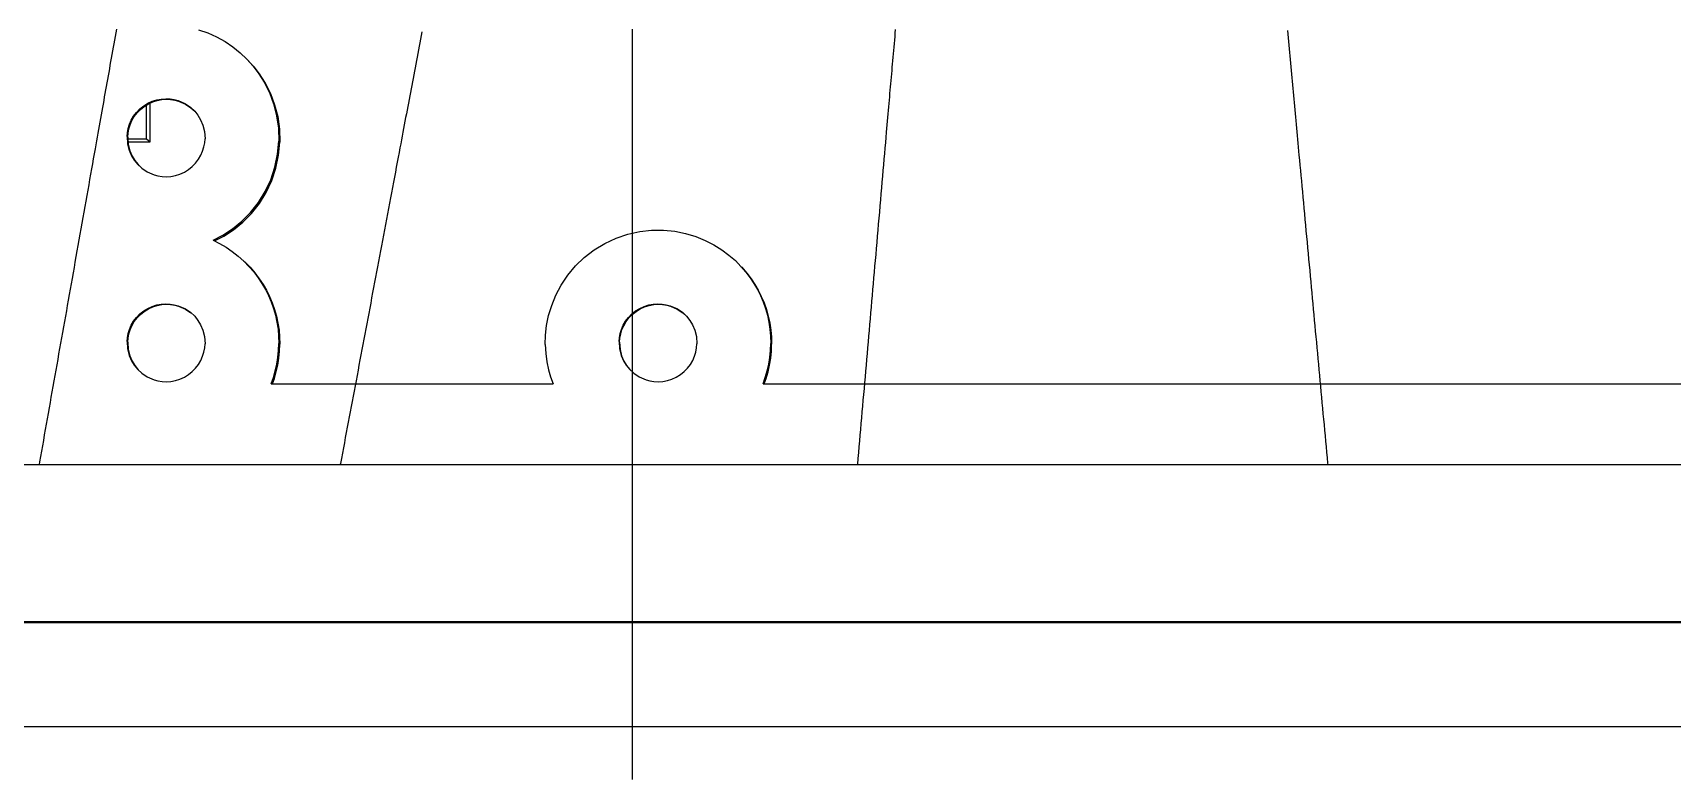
# Model space of a CAD drawing. Header units: millimetres. Extents: x -226 to 218, y -257 to 254.
# Drawn here: x -178.4 to -99.4, y 127.3 to 163.2 of the extents above; entities that cross this region are included whole.
import ezdxf

# ---------------------------------------------------------------- set-up
doc = ezdxf.new("R2010")
doc.units = ezdxf.units.MM
doc.layers.add('SKETCH', color=5, linetype='Continuous')
doc.layers.add('VISIBLE', color=7, linetype='Continuous')

msp = doc.modelspace()

# ---------------------------------------------------------------- linework, layer by layer
at = {"layer": 'SKETCH', "flags": 128}
for points in [[(-174.365, 163.358), (-174.396, 163.186), (-174.427, 163.013), (-174.458, 162.84), (-174.489, 162.667), (-174.521, 162.494), (-174.552, 162.321), (-174.583, 162.148), (-174.614, 161.974), (-174.645, 161.801), (-174.676, 161.628), (-174.706, 161.456), (-174.737, 161.285), (-174.767, 161.115), (-174.798, 160.945), (-174.828, 160.776), (-174.858, 160.606), (-174.888, 160.437), (-174.919, 160.268), (-174.949, 160.098), (-174.979, 159.927), (-175.01, 159.756), (-175.04, 159.585), (-175.071, 159.412), (-175.102, 159.238), (-175.133, 159.063), (-175.165, 158.886), (-175.196, 158.708), (-175.228, 158.528), (-175.261, 158.346), (-175.293, 158.162), (-175.326, 157.976), (-175.36, 157.787), (-175.394, 157.596), (-175.436, 157.359), (-175.479, 157.119), (-175.522, 156.875), (-175.566, 156.627), (-175.611, 156.376), (-175.656, 156.122), (-175.702, 155.866), (-175.748, 155.607), (-175.794, 155.345), (-175.841, 155.082), (-175.888, 154.818), (-175.935, 154.552), (-175.982, 154.285), (-176.03, 154.017), (-176.078, 153.748), (-176.125, 153.48), (-176.173, 153.211), (-176.221, 152.943), (-176.268, 152.675), (-176.316, 152.408), (-176.363, 152.142), (-176.41, 151.877), (-176.457, 151.614), (-176.503, 151.353), (-176.549, 151.092), (-176.595, 150.832), (-176.642, 150.572), (-176.688, 150.312), (-176.734, 150.052), (-176.78, 149.792), (-176.827, 149.531), (-176.873, 149.271), (-176.919, 149.011), (-176.965, 148.751), (-177.011, 148.491), (-177.058, 148.231), (-177.104, 147.97), (-177.15, 147.71), (-177.196, 147.45), (-177.242, 147.19), (-177.289, 146.93), (-177.335, 146.669), (-177.381, 146.409), (-177.427, 146.149), (-177.473, 145.889), (-177.52, 145.629), (-177.566, 145.369), (-177.612, 145.108), (-177.658, 144.848), (-177.704, 144.588), (-177.75, 144.328), (-177.797, 144.068), (-177.843, 143.808), (-177.889, 143.547), (-177.935, 143.287), (-177.981, 143.027), (-178.027, 142.767), (-178.074, 142.507), (-178.095, 142.385)], [(-159.638, 163.232), (-159.67, 163.06), (-159.703, 162.887), (-159.736, 162.714), (-159.769, 162.542), (-159.802, 162.369), (-159.835, 162.196), (-159.868, 162.023), (-159.9, 161.85), (-159.933, 161.678), (-159.966, 161.506), (-159.998, 161.335), (-160.031, 161.165), (-160.063, 160.995), (-160.095, 160.825), (-160.127, 160.655), (-160.159, 160.486), (-160.191, 160.316), (-160.224, 160.146), (-160.256, 159.975), (-160.288, 159.804), (-160.321, 159.632), (-160.353, 159.46), (-160.386, 159.286), (-160.419, 159.111), (-160.452, 158.935), (-160.486, 158.757), (-160.52, 158.578), (-160.554, 158.397), (-160.589, 158.214), (-160.624, 158.029), (-160.659, 157.842), (-160.695, 157.653), (-160.738, 157.424), (-160.782, 157.191), (-160.826, 156.956), (-160.871, 156.717), (-160.917, 156.475), (-160.963, 156.231), (-161.009, 155.984), (-161.056, 155.736), (-161.103, 155.485), (-161.151, 155.233), (-161.199, 154.98), (-161.247, 154.725), (-161.295, 154.47), (-161.343, 154.214), (-161.391, 153.957), (-161.44, 153.7), (-161.488, 153.443), (-161.537, 153.186), (-161.585, 152.93), (-161.633, 152.674), (-161.681, 152.42), (-161.729, 152.166), (-161.776, 151.914), (-161.824, 151.664), (-161.871, 151.414), (-161.918, 151.165), (-161.965, 150.915), (-162.012, 150.666), (-162.059, 150.416), (-162.106, 150.167), (-162.153, 149.917), (-162.2, 149.668), (-162.247, 149.418), (-162.294, 149.168), (-162.341, 148.919), (-162.388, 148.669), (-162.435, 148.42), (-162.482, 148.17), (-162.529, 147.921), (-162.576, 147.671), (-162.623, 147.422), (-162.67, 147.172), (-162.717, 146.923), (-162.764, 146.673), (-162.811, 146.423), (-162.858, 146.174), (-162.905, 145.924), (-162.953, 145.675), (-163, 145.425), (-163.047, 145.176), (-163.094, 144.926), (-163.141, 144.676), (-163.188, 144.427), (-163.235, 144.177), (-163.282, 143.928), (-163.329, 143.678), (-163.376, 143.429), (-163.423, 143.179), (-163.47, 142.929), (-163.517, 142.68), (-163.564, 142.43), (-163.572, 142.385)], [(-149.498, 163.372), (-149.497, 163.1), (-149.496, 162.828), (-149.495, 162.556), (-149.494, 162.285), (-149.493, 162.014), (-149.492, 161.743), (-149.492, 161.474), (-149.491, 161.206), (-149.491, 160.939), (-149.491, 160.675), (-149.491, 160.411), (-149.491, 160.148), (-149.491, 159.884), (-149.491, 159.621), (-149.491, 159.357), (-149.491, 159.093), (-149.491, 158.83), (-149.491, 158.566), (-149.491, 158.303), (-149.491, 158.039), (-149.491, 157.776), (-149.491, 157.512), (-149.491, 157.248), (-149.491, 156.985), (-149.491, 156.721), (-149.491, 156.458), (-149.491, 156.194), (-149.491, 155.931), (-149.491, 155.667), (-149.491, 155.403), (-149.491, 155.14), (-149.491, 154.876), (-149.491, 154.613), (-149.491, 154.349), (-149.491, 154.086), (-149.491, 153.822), (-149.491, 153.558), (-149.491, 153.295), (-149.491, 153.031), (-149.491, 152.768), (-149.491, 152.504), (-149.491, 152.241), (-149.491, 151.977), (-149.491, 151.713), (-149.491, 151.45), (-149.491, 151.186), (-149.491, 150.923), (-149.491, 150.659), (-149.491, 150.395), (-149.491, 150.132), (-149.491, 149.868), (-149.491, 149.605), (-149.491, 149.341), (-149.491, 149.078), (-149.491, 148.814), (-149.491, 148.55), (-149.491, 148.287), (-149.491, 148.023), (-149.491, 147.76), (-149.491, 147.496), (-149.491, 147.233), (-149.491, 146.969), (-149.491, 146.705), (-149.491, 146.442), (-149.491, 146.178), (-149.491, 145.915), (-149.491, 145.651), (-149.491, 145.388), (-149.491, 145.124), (-149.491, 144.86), (-149.491, 144.597), (-149.491, 144.333), (-149.491, 144.07), (-149.491, 143.806), (-149.491, 143.543), (-149.491, 143.279), (-149.491, 143.015), (-149.491, 142.752), (-149.491, 142.488), (-149.491, 142.225), (-149.491, 141.961), (-149.491, 141.698), (-149.491, 141.434), (-149.491, 141.17), (-149.491, 140.907), (-149.491, 140.643), (-149.491, 140.38), (-149.491, 140.116), (-149.491, 139.853), (-149.491, 139.589), (-149.491, 139.325), (-149.491, 139.062), (-149.491, 138.798), (-149.491, 138.535), (-149.491, 138.271), (-149.491, 138.007), (-149.491, 137.744), (-149.491, 137.48), (-149.491, 137.217), (-149.491, 136.953), (-149.491, 136.69), (-149.491, 136.426), (-149.491, 136.162), (-149.491, 135.899), (-149.491, 135.635), (-149.491, 135.372), (-149.491, 135.108), (-149.491, 134.845), (-149.491, 134.581), (-149.491, 134.317), (-149.491, 134.054), (-149.491, 133.79), (-149.491, 133.527), (-149.491, 133.263), (-149.491, 133), (-149.491, 132.736), (-149.491, 132.472), (-149.491, 132.209), (-149.491, 131.945), (-149.491, 131.682), (-149.491, 131.418), (-149.491, 131.155), (-149.491, 130.891), (-149.491, 130.627), (-149.491, 130.364), (-149.491, 130.1), (-149.491, 129.837), (-149.491, 129.573), (-149.491, 129.31), (-149.491, 129.046), (-149.491, 128.782), (-149.491, 128.519), (-149.491, 128.255), (-149.491, 127.992), (-149.491, 127.728), (-149.491, 127.465), (-149.491, 127.201)], [(-136.811, 163.343), (-136.826, 163.174), (-136.841, 163.007), (-136.856, 162.839), (-136.87, 162.672), (-136.885, 162.505), (-136.9, 162.338), (-136.915, 162.173), (-136.929, 162.009), (-136.943, 161.847), (-136.958, 161.687), (-136.972, 161.527), (-136.986, 161.369), (-136.999, 161.211), (-137.013, 161.053), (-137.027, 160.896), (-137.041, 160.739), (-137.055, 160.581), (-137.069, 160.423), (-137.083, 160.264), (-137.097, 160.104), (-137.111, 159.942), (-137.125, 159.78), (-137.139, 159.615), (-137.154, 159.449), (-137.169, 159.28), (-137.184, 159.109), (-137.199, 158.936), (-137.214, 158.759), (-137.23, 158.58), (-137.246, 158.397), (-137.267, 158.149), (-137.29, 157.896), (-137.312, 157.637), (-137.335, 157.373), (-137.358, 157.105), (-137.382, 156.833), (-137.406, 156.557), (-137.43, 156.278), (-137.455, 155.996), (-137.48, 155.711), (-137.505, 155.424), (-137.53, 155.135), (-137.555, 154.844), (-137.58, 154.553), (-137.606, 154.26), (-137.631, 153.968), (-137.656, 153.675), (-137.682, 153.382), (-137.707, 153.091), (-137.732, 152.8), (-137.757, 152.511), (-137.782, 152.224), (-137.807, 151.939), (-137.832, 151.657), (-137.856, 151.376), (-137.88, 151.096), (-137.905, 150.815), (-137.929, 150.534), (-137.954, 150.254), (-137.978, 149.973), (-138.002, 149.692), (-138.027, 149.411), (-138.051, 149.131), (-138.076, 148.85), (-138.1, 148.569), (-138.125, 148.289), (-138.149, 148.008), (-138.173, 147.727), (-138.198, 147.446), (-138.222, 147.166), (-138.247, 146.885), (-138.271, 146.604), (-138.295, 146.324), (-138.32, 146.043), (-138.344, 145.762), (-138.369, 145.482), (-138.393, 145.201), (-138.417, 144.92), (-138.442, 144.64), (-138.466, 144.359), (-138.491, 144.078), (-138.515, 143.797), (-138.539, 143.517), (-138.564, 143.236), (-138.588, 142.955), (-138.613, 142.675), (-138.637, 142.394), (-138.638, 142.385)], [(-117.902, 163.296), (-117.886, 163.122), (-117.87, 162.947), (-117.854, 162.773), (-117.838, 162.598), (-117.822, 162.423), (-117.806, 162.248), (-117.79, 162.073), (-117.774, 161.898), (-117.758, 161.722), (-117.742, 161.547), (-117.726, 161.372), (-117.71, 161.199), (-117.694, 161.026), (-117.678, 160.854), (-117.662, 160.682), (-117.646, 160.511), (-117.63, 160.339), (-117.615, 160.168), (-117.599, 159.997), (-117.583, 159.825), (-117.567, 159.653), (-117.551, 159.48), (-117.535, 159.307), (-117.519, 159.132), (-117.502, 158.956), (-117.486, 158.779), (-117.469, 158.601), (-117.453, 158.42), (-117.436, 158.238), (-117.419, 158.054), (-117.401, 157.868), (-117.384, 157.679), (-117.366, 157.488), (-117.348, 157.294), (-117.326, 157.054), (-117.303, 156.809), (-117.28, 156.56), (-117.257, 156.308), (-117.233, 156.052), (-117.209, 155.793), (-117.185, 155.532), (-117.16, 155.268), (-117.135, 155.001), (-117.11, 154.733), (-117.085, 154.463), (-117.06, 154.192), (-117.035, 153.919), (-117.009, 153.646), (-116.984, 153.372), (-116.958, 153.098), (-116.933, 152.824), (-116.907, 152.55), (-116.882, 152.277), (-116.857, 152.004), (-116.831, 151.733), (-116.806, 151.463), (-116.781, 151.195), (-116.757, 150.928), (-116.732, 150.663), (-116.707, 150.398), (-116.683, 150.133), (-116.658, 149.868), (-116.633, 149.602), (-116.609, 149.337), (-116.584, 149.072), (-116.559, 148.807), (-116.535, 148.541), (-116.51, 148.276), (-116.485, 148.011), (-116.461, 147.746), (-116.436, 147.48), (-116.411, 147.215), (-116.387, 146.95), (-116.362, 146.685), (-116.338, 146.419), (-116.313, 146.154), (-116.288, 145.889), (-116.264, 145.624), (-116.239, 145.358), (-116.214, 145.093), (-116.19, 144.828), (-116.165, 144.563), (-116.14, 144.298), (-116.116, 144.032), (-116.091, 143.767), (-116.066, 143.502), (-116.042, 143.237), (-116.017, 142.972), (-115.992, 142.706), (-115.968, 142.441), (-115.963, 142.385)]]:
    msp.add_lwpolyline(points, dxfattribs=at)
at = {"layer": 'VISIBLE'}
for p, q in [((-170.402, 163.339), (-169.959, 163.184)), ((-169.959, 163.184), (-169.533, 162.993)), ((-169.959, 163.184), (-169.533, 162.993)), ((-169.533, 162.993), (-169.128, 162.767)), ((-169.533, 162.993), (-169.128, 162.767)), ((-169.128, 162.767), (-168.748, 162.511)), ((-169.128, 162.767), (-168.748, 162.511)), ((-168.748, 162.511), (-168.395, 162.228)), ((-168.395, 162.228), (-168.073, 161.923)), ((-168.073, 161.923), (-167.783, 161.599)), ((-168.073, 161.923), (-168.023, 161.875)), ((-168.023, 161.875), (-167.733, 161.551)), ((-167.783, 161.599), (-167.525, 161.262)), ((-167.733, 161.551), (-167.475, 161.214)), ((-167.525, 161.262), (-167.24, 160.811)), ((-167.475, 161.214), (-167.19, 160.763)), ((-167.24, 160.811), (-166.991, 160.313)), ((-167.19, 160.763), (-166.941, 160.266)), ((-173.051, 159.67), (-172.852, 159.792)), ((-173.026, 159.646), (-172.826, 159.769)), ((-173.026, 159.646), (-172.826, 159.769)), ((-172.908, 158.087), (-172.908, 159.719)), ((-172.852, 159.792), (-172.64, 159.889)), ((-172.826, 159.769), (-172.614, 159.865)), ((-172.826, 159.769), (-172.614, 159.865)), ((-172.737, 157.931), (-172.737, 159.809)), ((-172.64, 159.889), (-172.421, 159.957)), ((-172.614, 159.865), (-172.396, 159.933)), ((-172.614, 159.865), (-172.396, 159.933)), ((-172.421, 159.957), (-172.201, 159.998)), ((-172.396, 159.933), (-172.176, 159.974)), ((-172.201, 159.998), (-171.985, 160.012)), ((-172.176, 159.974), (-171.959, 159.988)), ((-171.985, 160.012), (-171.775, 160.002)), ((-171.959, 159.988), (-171.75, 159.978)), ((-171.775, 160.002), (-171.576, 159.97)), ((-171.75, 159.978), (-171.551, 159.946)), ((-171.576, 159.97), (-171.39, 159.92)), ((-171.551, 159.946), (-171.365, 159.896)), ((-171.39, 159.92), (-171.064, 159.778)), ((-171.365, 159.896), (-171.038, 159.755)), ((-171.064, 159.778), (-170.799, 159.601)), ((-171.038, 159.755), (-170.774, 159.578)), ((-166.991, 160.313), (-166.788, 159.773)), ((-166.941, 160.266), (-166.738, 159.726)), ((-166.788, 159.773), (-166.64, 159.196)), ((-166.738, 159.726), (-166.59, 159.149)), ((-173.733, 158.781), (-173.647, 158.981)), ((-173.708, 158.758), (-173.621, 158.957)), ((-173.647, 158.981), (-173.534, 159.174)), ((-173.621, 158.957), (-173.509, 159.15)), ((-173.621, 158.957), (-173.509, 159.15)), ((-173.534, 159.174), (-173.396, 159.357)), ((-173.509, 159.15), (-173.37, 159.333)), ((-173.509, 159.15), (-173.37, 159.333)), ((-173.396, 159.357), (-173.234, 159.523)), ((-173.37, 159.333), (-173.208, 159.5)), ((-173.37, 159.333), (-173.208, 159.5)), ((-173.234, 159.523), (-173.051, 159.67)), ((-173.208, 159.5), (-173.026, 159.646)), ((-170.799, 159.601), (-170.592, 159.409)), ((-170.774, 159.578), (-170.592, 159.408)), ((-170.592, 159.409), (-170.435, 159.215)), ((-170.435, 159.215), (-170.305, 159.001)), ((-170.305, 159.001), (-170.194, 158.741)), ((-166.64, 159.196), (-166.554, 158.591)), ((-166.59, 159.149), (-166.505, 158.544)), ((-173.848, 158.191), (-173.832, 158.383)), ((-173.848, 158.191), (-173.825, 157.836)), ((-173.832, 158.383), (-173.795, 158.581)), ((-173.822, 158.168), (-173.806, 158.359)), ((-173.822, 158.168), (-173.799, 157.812)), ((-173.806, 158.359), (-173.769, 158.557)), ((-173.795, 158.581), (-173.733, 158.781)), ((-173.769, 158.557), (-173.708, 158.758)), ((-170.194, 158.741), (-170.117, 158.432)), ((-170.117, 158.432), (-170.094, 158.077)), ((-166.554, 158.591), (-166.537, 157.968)), ((-166.505, 158.544), (-166.488, 157.921)), ((-173.825, 157.836), (-173.748, 157.527)), ((-173.817, 158.087), (-172.908, 158.087)), ((-173.807, 157.931), (-172.737, 157.931)), ((-173.799, 157.812), (-173.722, 157.503)), ((-173.748, 157.527), (-173.636, 157.267)), ((-173.722, 157.503), (-173.611, 157.244)), ((-172.908, 158.087), (-172.737, 157.931)), ((-170.295, 157.287), (-170.208, 157.487)), ((-170.208, 157.487), (-170.147, 157.687)), ((-170.147, 157.687), (-170.109, 157.885)), ((-170.109, 157.885), (-170.094, 158.077)), ((-166.723, 156.716), (-166.593, 157.338)), ((-166.593, 157.338), (-166.537, 157.968)), ((-166.544, 157.292), (-166.488, 157.921)), ((-166.544, 157.292), (-166.488, 157.921)), ((-173.636, 157.267), (-173.507, 157.053)), ((-173.611, 157.244), (-173.481, 157.03)), ((-173.507, 157.053), (-173.35, 156.859)), ((-173.481, 157.03), (-173.324, 156.836)), ((-173.35, 156.859), (-173.143, 156.667)), ((-173.324, 156.836), (-173.14, 156.665)), ((-173.143, 156.667), (-172.878, 156.49)), ((-171.09, 156.476), (-170.89, 156.598)), ((-171.09, 156.476), (-170.89, 156.598)), ((-170.89, 156.598), (-170.707, 156.745)), ((-170.89, 156.598), (-170.707, 156.745)), ((-170.707, 156.745), (-170.545, 156.911)), ((-170.707, 156.745), (-170.545, 156.911)), ((-170.545, 156.911), (-170.407, 157.094)), ((-170.545, 156.911), (-170.407, 157.094)), ((-170.407, 157.094), (-170.295, 157.287)), ((-166.925, 156.112), (-166.723, 156.716)), ((-166.875, 156.066), (-166.674, 156.669)), ((-166.674, 156.669), (-166.544, 157.292)), ((-166.674, 156.669), (-166.544, 157.292)), ((-172.878, 156.49), (-172.551, 156.348)), ((-172.551, 156.348), (-172.365, 156.298)), ((-172.365, 156.298), (-172.167, 156.266)), ((-172.167, 156.266), (-171.957, 156.256)), ((-171.957, 156.256), (-171.74, 156.27)), ((-171.74, 156.27), (-171.52, 156.311)), ((-171.74, 156.27), (-171.52, 156.311)), ((-171.52, 156.311), (-171.302, 156.379)), ((-171.52, 156.311), (-171.302, 156.379)), ((-171.302, 156.379), (-171.09, 156.476)), ((-171.302, 156.379), (-171.09, 156.476)), ((-167.194, 155.54), (-166.925, 156.112)), ((-167.144, 155.494), (-166.875, 156.066)), ((-167.144, 155.494), (-166.875, 156.066)), ((-167.901, 154.531), (-167.522, 155.01)), ((-167.851, 154.485), (-167.472, 154.964)), ((-167.851, 154.485), (-167.472, 154.964)), ((-167.522, 155.01), (-167.194, 155.54)), ((-167.472, 154.964), (-167.144, 155.494)), ((-167.472, 154.964), (-167.144, 155.494)), ((-168.319, 154.107), (-167.901, 154.531)), ((-168.27, 154.061), (-167.851, 154.485)), ((-169.706, 153.192), (-169.232, 153.438)), ((-169.636, 153.157), (-169.182, 153.393)), ((-169.232, 153.438), (-168.767, 153.743)), ((-169.182, 153.393), (-168.717, 153.697)), ((-168.767, 153.743), (-168.319, 154.107)), ((-168.717, 153.697), (-168.27, 154.061)), ((-150.277, 153.295), (-149.711, 153.487)), ((-150.277, 153.295), (-149.711, 153.487)), ((-149.711, 153.487), (-149.134, 153.614)), ((-149.134, 153.614), (-148.558, 153.678)), ((-148.558, 153.678), (-147.991, 153.68)), ((-147.991, 153.68), (-147.443, 153.626)), ((-147.443, 153.626), (-146.921, 153.521)), ((-146.921, 153.521), (-146.43, 153.372)), ((-146.43, 153.372), (-145.973, 153.186)), ((-169.706, 153.192), (-169.388, 153.034)), ((-169.388, 153.034), (-169.078, 152.853)), ((-169.078, 152.853), (-168.78, 152.651)), ((-168.78, 152.651), (-168.495, 152.43)), ((-151.807, 152.361), (-151.335, 152.727)), ((-151.335, 152.727), (-150.822, 153.04)), ((-150.822, 153.04), (-150.277, 153.295)), ((-150.822, 153.04), (-150.277, 153.295)), ((-145.973, 153.186), (-145.554, 152.971)), ((-145.554, 152.971), (-145.173, 152.731)), ((-145.173, 152.731), (-144.83, 152.475)), ((-168.495, 152.43), (-168.226, 152.191)), ((-168.226, 152.191), (-167.973, 151.934)), ((-168.226, 152.191), (-168.216, 152.182)), ((-168.216, 152.182), (-168.176, 152.145)), ((-168.176, 152.145), (-167.923, 151.889)), ((-167.973, 151.934), (-167.739, 151.663)), ((-167.923, 151.889), (-167.689, 151.618)), ((-152.604, 151.506), (-152.232, 151.951)), ((-152.604, 151.506), (-152.232, 151.951)), ((-152.232, 151.951), (-151.807, 152.361)), ((-152.232, 151.951), (-151.807, 152.361)), ((-144.83, 152.475), (-144.523, 152.208)), ((-144.523, 152.208), (-144.252, 151.933)), ((-144.252, 151.933), (-144.013, 151.655)), ((-144.252, 151.933), (-144.209, 151.888)), ((-144.209, 151.888), (-143.971, 151.611)), ((-167.739, 151.663), (-167.525, 151.378)), ((-167.689, 151.618), (-167.475, 151.334)), ((-167.525, 151.378), (-167.347, 151.108)), ((-167.475, 151.334), (-167.297, 151.064)), ((-167.475, 151.334), (-167.297, 151.064)), ((-167.347, 151.108), (-167.183, 150.824)), ((-167.297, 151.064), (-167.133, 150.78)), ((-167.297, 151.064), (-167.133, 150.78)), ((-153.177, 150.548), (-152.919, 151.035)), ((-152.919, 151.035), (-152.604, 151.506)), ((-144.013, 151.655), (-143.805, 151.378)), ((-143.971, 151.611), (-143.762, 151.334)), ((-143.805, 151.378), (-143.627, 151.108)), ((-143.762, 151.334), (-143.584, 151.064)), ((-143.762, 151.334), (-143.584, 151.064)), ((-143.627, 151.108), (-143.463, 150.824)), ((-143.584, 151.064), (-143.42, 150.78)), ((-143.584, 151.064), (-143.42, 150.78)), ((-167.183, 150.824), (-167.035, 150.528)), ((-167.133, 150.78), (-166.985, 150.483)), ((-167.133, 150.78), (-166.985, 150.483)), ((-167.035, 150.528), (-166.904, 150.219)), ((-166.985, 150.483), (-166.854, 150.175)), ((-166.985, 150.483), (-166.854, 150.175)), ((-166.904, 150.219), (-166.791, 149.901)), ((-153.378, 150.055), (-153.177, 150.548)), ((-143.463, 150.824), (-143.315, 150.528)), ((-143.42, 150.78), (-143.272, 150.483)), ((-143.42, 150.78), (-143.272, 150.483)), ((-143.315, 150.528), (-143.184, 150.219)), ((-143.272, 150.483), (-143.141, 150.175)), ((-143.272, 150.483), (-143.141, 150.175)), ((-143.184, 150.219), (-143.071, 149.901)), ((-173.534, 149.291), (-173.396, 149.473)), ((-173.509, 149.269), (-173.37, 149.451)), ((-173.509, 149.269), (-173.37, 149.451)), ((-173.396, 149.473), (-173.234, 149.64)), ((-173.37, 149.451), (-173.208, 149.618)), ((-173.37, 149.451), (-173.208, 149.618)), ((-173.234, 149.64), (-173.051, 149.786)), ((-173.208, 149.618), (-173.026, 149.764)), ((-173.051, 149.786), (-172.852, 149.909)), ((-173.026, 149.764), (-172.826, 149.887)), ((-173.026, 149.764), (-172.826, 149.887)), ((-172.852, 149.909), (-172.64, 150.005)), ((-172.826, 149.887), (-172.614, 149.983)), ((-172.826, 149.887), (-172.614, 149.983)), ((-172.64, 150.005), (-172.421, 150.074)), ((-172.614, 149.983), (-172.396, 150.051)), ((-172.614, 149.983), (-172.396, 150.051)), ((-172.421, 150.074), (-172.201, 150.114)), ((-172.396, 150.051), (-172.176, 150.092)), ((-172.201, 150.114), (-171.985, 150.128)), ((-172.176, 150.092), (-171.959, 150.106)), ((-171.985, 150.128), (-171.775, 150.118)), ((-171.959, 150.106), (-171.75, 150.096)), ((-171.775, 150.118), (-171.576, 150.087)), ((-171.75, 150.096), (-171.551, 150.064)), ((-171.576, 150.087), (-171.39, 150.037)), ((-171.551, 150.064), (-171.365, 150.014)), ((-171.39, 150.037), (-171.064, 149.895)), ((-171.365, 150.014), (-171.038, 149.873)), ((-171.064, 149.895), (-170.799, 149.718)), ((-171.038, 149.873), (-170.779, 149.699)), ((-170.799, 149.718), (-170.592, 149.525)), ((-170.592, 149.525), (-170.435, 149.331)), ((-166.854, 150.175), (-166.742, 149.857)), ((-166.791, 149.901), (-166.699, 149.574)), ((-166.742, 149.857), (-166.649, 149.53)), ((-166.699, 149.574), (-166.626, 149.241)), ((-166.649, 149.53), (-166.577, 149.197)), ((-166.649, 149.53), (-166.577, 149.197)), ((-153.623, 149.08), (-153.526, 149.563)), ((-153.526, 149.563), (-153.378, 150.055)), ((-149.814, 149.291), (-149.676, 149.473)), ((-149.792, 149.269), (-149.654, 149.451)), ((-149.792, 149.269), (-149.654, 149.451)), ((-149.676, 149.473), (-149.514, 149.64)), ((-149.654, 149.451), (-149.492, 149.618)), ((-149.654, 149.451), (-149.492, 149.618)), ((-149.514, 149.64), (-149.331, 149.786)), ((-149.492, 149.618), (-149.309, 149.764)), ((-149.331, 149.786), (-149.132, 149.909)), ((-149.309, 149.764), (-149.109, 149.887)), ((-149.309, 149.764), (-149.109, 149.887)), ((-149.132, 149.909), (-148.92, 150.005)), ((-149.109, 149.887), (-148.898, 149.983)), ((-149.109, 149.887), (-148.898, 149.983)), ((-148.92, 150.005), (-148.701, 150.074)), ((-148.898, 149.983), (-148.679, 150.051)), ((-148.898, 149.983), (-148.679, 150.051)), ((-148.701, 150.074), (-148.481, 150.114)), ((-148.679, 150.051), (-148.459, 150.092)), ((-148.481, 150.114), (-148.264, 150.128)), ((-148.459, 150.092), (-148.242, 150.106)), ((-148.264, 150.128), (-148.055, 150.118)), ((-148.242, 150.106), (-148.033, 150.096)), ((-148.055, 150.118), (-147.856, 150.087)), ((-148.033, 150.096), (-147.834, 150.064)), ((-147.856, 150.087), (-147.67, 150.037)), ((-147.834, 150.064), (-147.648, 150.014)), ((-147.67, 150.037), (-147.344, 149.895)), ((-147.648, 150.014), (-147.322, 149.873)), ((-147.344, 149.895), (-147.079, 149.718)), ((-147.322, 149.873), (-147.057, 149.696)), ((-147.079, 149.718), (-146.872, 149.525)), ((-147.057, 149.696), (-146.866, 149.518)), ((-146.872, 149.525), (-146.715, 149.331)), ((-143.141, 150.175), (-143.029, 149.857)), ((-143.071, 149.901), (-142.978, 149.574)), ((-143.029, 149.857), (-142.936, 149.53)), ((-142.978, 149.574), (-142.906, 149.241)), ((-142.936, 149.53), (-142.863, 149.197)), ((-142.936, 149.53), (-142.863, 149.197)), ((-173.832, 148.499), (-173.795, 148.697)), ((-173.806, 148.477), (-173.769, 148.675)), ((-173.795, 148.697), (-173.733, 148.898)), ((-173.769, 148.675), (-173.708, 148.876)), ((-173.733, 148.898), (-173.647, 149.097)), ((-173.708, 148.876), (-173.621, 149.075)), ((-173.647, 149.097), (-173.534, 149.291)), ((-173.621, 149.075), (-173.509, 149.269)), ((-173.621, 149.075), (-173.509, 149.269)), ((-170.435, 149.331), (-170.305, 149.118)), ((-170.305, 149.118), (-170.194, 148.858)), ((-170.194, 148.858), (-170.117, 148.549)), ((-166.626, 149.241), (-166.574, 148.904)), ((-166.577, 149.197), (-166.525, 148.86)), ((-166.574, 148.904), (-166.544, 148.564)), ((-166.525, 148.86), (-166.495, 148.52)), ((-153.686, 148.162), (-153.674, 148.612)), ((-153.674, 148.612), (-153.623, 149.08)), ((-150.112, 148.499), (-150.075, 148.697)), ((-150.09, 148.477), (-150.052, 148.675)), ((-150.075, 148.697), (-150.013, 148.898)), ((-150.052, 148.675), (-149.991, 148.876)), ((-150.013, 148.898), (-149.927, 149.097)), ((-149.991, 148.876), (-149.905, 149.075)), ((-149.927, 149.097), (-149.814, 149.291)), ((-149.905, 149.075), (-149.792, 149.269)), ((-149.905, 149.075), (-149.792, 149.269)), ((-146.715, 149.331), (-146.585, 149.118)), ((-146.585, 149.118), (-146.474, 148.858)), ((-146.474, 148.858), (-146.397, 148.549)), ((-142.906, 149.241), (-142.854, 148.904)), ((-142.863, 149.197), (-142.812, 148.86)), ((-142.854, 148.904), (-142.824, 148.564)), ((-142.812, 148.86), (-142.781, 148.52)), ((-173.848, 148.308), (-173.832, 148.499)), ((-173.848, 148.308), (-173.825, 147.952)), ((-173.825, 147.952), (-173.748, 147.643)), ((-173.822, 148.286), (-173.806, 148.477)), ((-173.822, 148.286), (-173.799, 147.93)), ((-173.799, 147.93), (-173.722, 147.621)), ((-170.147, 147.804), (-170.109, 148.002)), ((-170.117, 148.549), (-170.094, 148.194)), ((-170.109, 148.002), (-170.094, 148.194)), ((-166.581, 147.548), (-166.547, 147.884)), ((-166.547, 147.884), (-166.535, 148.223)), ((-166.544, 148.564), (-166.535, 148.223)), ((-166.531, 147.504), (-166.498, 147.84)), ((-166.498, 147.84), (-166.486, 148.179)), ((-166.495, 148.52), (-166.486, 148.179)), ((-153.686, 148.162), (-153.662, 147.734)), ((-150.128, 148.308), (-150.112, 148.499)), ((-150.128, 148.308), (-150.105, 147.952)), ((-150.105, 148.286), (-150.09, 148.477)), ((-150.105, 148.286), (-150.082, 147.93)), ((-150.105, 147.952), (-150.028, 147.643)), ((-150.082, 147.93), (-150.005, 147.621)), ((-146.427, 147.804), (-146.389, 148.002)), ((-146.397, 148.549), (-146.374, 148.194)), ((-146.389, 148.002), (-146.374, 148.194)), ((-142.86, 147.548), (-142.827, 147.884)), ((-142.827, 147.884), (-142.815, 148.223)), ((-142.824, 148.564), (-142.815, 148.223)), ((-142.818, 147.504), (-142.785, 147.84)), ((-142.785, 147.84), (-142.773, 148.179)), ((-142.781, 148.52), (-142.773, 148.179)), ((-173.748, 147.643), (-173.636, 147.384)), ((-173.722, 147.621), (-173.611, 147.362)), ((-173.636, 147.384), (-173.507, 147.17)), ((-173.611, 147.362), (-173.481, 147.148)), ((-173.507, 147.17), (-173.35, 146.976)), ((-173.481, 147.148), (-173.324, 146.954)), ((-170.707, 146.861), (-170.545, 147.028)), ((-170.707, 146.861), (-170.545, 147.028)), ((-170.545, 147.028), (-170.407, 147.211)), ((-170.545, 147.028), (-170.407, 147.211)), ((-170.407, 147.211), (-170.295, 147.404)), ((-170.295, 147.404), (-170.208, 147.603)), ((-170.208, 147.603), (-170.147, 147.804)), ((-166.707, 146.894), (-166.634, 147.217)), ((-166.658, 146.85), (-166.585, 147.174)), ((-166.634, 147.217), (-166.581, 147.548)), ((-166.585, 147.174), (-166.531, 147.504)), ((-166.585, 147.174), (-166.531, 147.504)), ((-153.662, 147.734), (-153.608, 147.331)), ((-153.608, 147.331), (-153.529, 146.953)), ((-150.028, 147.643), (-149.916, 147.384)), ((-150.005, 147.621), (-149.894, 147.362)), ((-149.916, 147.384), (-149.786, 147.17)), ((-149.894, 147.362), (-149.764, 147.148)), ((-149.786, 147.17), (-149.629, 146.976)), ((-149.764, 147.148), (-149.611, 146.959)), ((-146.987, 146.861), (-146.825, 147.028)), ((-146.987, 146.861), (-146.825, 147.028)), ((-146.825, 147.028), (-146.687, 147.211)), ((-146.825, 147.028), (-146.687, 147.211)), ((-146.687, 147.211), (-146.574, 147.404)), ((-146.574, 147.404), (-146.488, 147.603)), ((-146.488, 147.603), (-146.427, 147.804)), ((-142.987, 146.894), (-142.914, 147.217)), ((-142.944, 146.85), (-142.872, 147.174)), ((-142.914, 147.217), (-142.86, 147.548)), ((-142.872, 147.174), (-142.818, 147.504)), ((-142.872, 147.174), (-142.818, 147.504)), ((-173.35, 146.976), (-173.143, 146.783)), ((-173.324, 146.954), (-173.135, 146.778)), ((-173.143, 146.783), (-172.878, 146.606)), ((-172.878, 146.606), (-172.551, 146.465)), ((-172.551, 146.465), (-172.365, 146.415)), ((-172.365, 146.415), (-172.167, 146.383)), ((-172.167, 146.383), (-171.957, 146.373)), ((-171.957, 146.373), (-171.74, 146.387)), ((-171.74, 146.387), (-171.52, 146.428)), ((-171.74, 146.387), (-171.52, 146.428)), ((-171.52, 146.428), (-171.302, 146.496)), ((-171.52, 146.428), (-171.302, 146.496)), ((-171.302, 146.496), (-171.09, 146.592)), ((-171.302, 146.496), (-171.09, 146.592)), ((-171.09, 146.592), (-170.89, 146.715)), ((-171.09, 146.592), (-170.89, 146.715)), ((-170.89, 146.715), (-170.707, 146.861)), ((-170.89, 146.715), (-170.707, 146.861)), ((-166.907, 146.274), (-166.798, 146.579)), ((-166.907, 146.274), (-153.314, 146.274)), ((-166.842, 146.274), (-166.749, 146.535)), ((-166.798, 146.579), (-166.707, 146.894)), ((-166.749, 146.535), (-166.658, 146.85)), ((-166.749, 146.535), (-166.658, 146.85)), ((-153.529, 146.953), (-153.43, 146.601)), ((-153.43, 146.601), (-153.314, 146.274)), ((-149.629, 146.976), (-149.422, 146.783)), ((-149.422, 146.783), (-149.158, 146.606)), ((-149.158, 146.606), (-148.831, 146.465)), ((-148.831, 146.465), (-148.645, 146.415)), ((-148.645, 146.415), (-148.446, 146.383)), ((-148.446, 146.383), (-148.237, 146.373)), ((-148.237, 146.373), (-148.02, 146.387)), ((-148.02, 146.387), (-147.8, 146.428)), ((-148.02, 146.387), (-147.8, 146.428)), ((-147.8, 146.428), (-147.581, 146.496)), ((-147.8, 146.428), (-147.581, 146.496)), ((-147.581, 146.496), (-147.37, 146.592)), ((-147.581, 146.496), (-147.37, 146.592)), ((-147.37, 146.592), (-147.17, 146.715)), ((-147.37, 146.592), (-147.17, 146.715)), ((-147.17, 146.715), (-146.987, 146.861)), ((-147.17, 146.715), (-146.987, 146.861)), ((-143.187, 146.274), (-143.078, 146.579)), ((-143.187, 146.274), (-64.364, 146.274)), ((-143.129, 146.274), (-143.036, 146.535)), ((-143.078, 146.579), (-142.987, 146.894)), ((-143.036, 146.535), (-142.944, 146.85)), ((-143.036, 146.535), (-142.944, 146.85)), ((-196.916, 142.385), (196.916, 142.385)), ((-196.916, 134.812), (196.916, 134.812)), ((-196.856, 134.771), (196.856, 134.771)), ((-196.916, 129.763), (196.916, 129.763))]:
    msp.add_line(p, q, dxfattribs=at)

doc.saveas('drawing.dxf')
